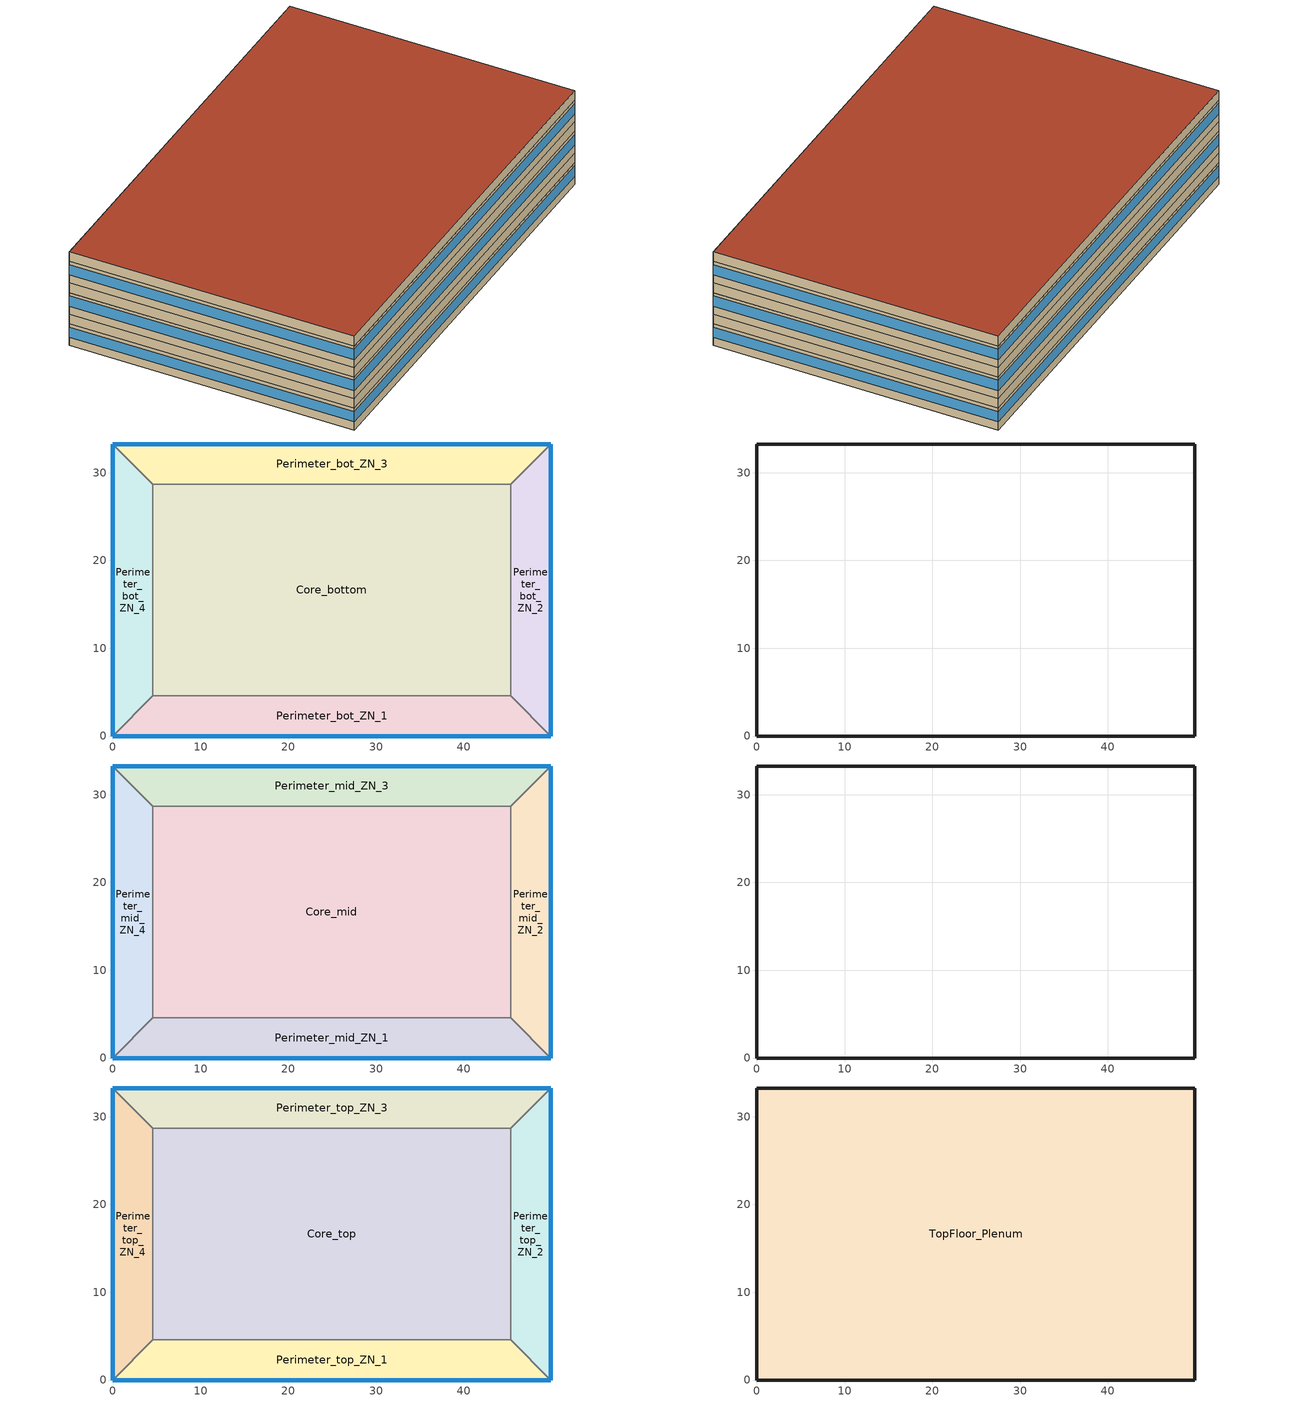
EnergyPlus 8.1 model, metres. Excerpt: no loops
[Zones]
Perimeter_bot_ZN_1
 floor ground (ext_slab_8in): 0,0 4.57,4.57 45.34,4.57 49.91,0 z0
 wall outside (nonres_ext_wall): 0,0 49.91,0 z0:2.74
 wall to Perimeter_bot_ZN_2 (int_wall): 49.91,0 45.34,4.57 z0:2.74
 window (SimpleWindow): 0,0 49.91,0 z1.02:2.33
 ceiling to FirstFloor_Plenum (DropCeiling): 49.91,0 45.34,4.57 4.57,4.57 0,0 z2.74
Perimeter_bot_ZN_2
 floor ground (ext_slab_8in): 49.91,0 45.34,4.57 45.34,28.7 49.91,33.27 z0
 wall outside (nonres_ext_wall): 49.91,0 49.91,33.27 z0:2.74
 wall to Perimeter_bot_ZN_3 (int_wall): 49.91,33.27 45.34,28.7 z0:2.74
 window (SimpleWindow): 49.91,0 49.91,33.27 z1.02:2.33
 ceiling to FirstFloor_Plenum (DropCeiling): 49.91,33.27 45.34,28.7 45.34,4.57 49.91,0 z2.74
Perimeter_bot_ZN_3
 floor ground (ext_slab_8in): 49.91,33.27 45.34,28.7 4.57,28.7 0,33.27 z0
 wall outside (nonres_ext_wall): 49.91,33.27 0,33.27 z0:2.74
 wall to Perimeter_bot_ZN_4 (int_wall): 0,33.27 4.57,28.7 z0:2.74
 window (SimpleWindow): 49.91,33.27 0,33.27 z1.02:2.33
 ceiling to FirstFloor_Plenum (DropCeiling): 0,33.27 4.57,28.7 45.34,28.7 49.91,33.27 z2.74
Perimeter_bot_ZN_4
 floor ground (ext_slab_8in): 0,33.27 4.57,28.7 4.57,4.57 0,0 z0
 wall outside (nonres_ext_wall): 0,33.27 0,0 z0:2.74
 wall to Perimeter_bot_ZN_1 (int_wall): 0,0 4.57,4.57 z0:2.74
 window (SimpleWindow): 0,33.27 0,0 z1.02:2.33
 ceiling to FirstFloor_Plenum (DropCeiling): 0,0 4.57,4.57 4.57,28.7 0,33.27 z2.74
Core_bottom
 floor ground (ext_slab_8in): 45.34,28.7 45.34,4.57 4.57,4.57 4.57,28.7 z0
 wall to Perimeter_bot_ZN_1 (int_wall): 4.57,4.57 45.34,4.57 z0:2.74
 wall to Perimeter_bot_ZN_2 (int_wall): 45.34,4.57 45.34,28.7 z0:2.74
 wall to Perimeter_bot_ZN_3 (int_wall): 45.34,28.7 4.57,28.7 z0:2.74
 wall to Perimeter_bot_ZN_4 (int_wall): 4.57,28.7 4.57,4.57 z0:2.74
 ceiling to FirstFloor_Plenum (DropCeiling): 4.57,28.7 4.57,4.57 45.34,4.57 45.34,28.7 z2.74
FirstFloor_Plenum
 wall outside (nonres_ext_wall): 49.91,33.27 0,33.27 0,0 49.91,0 49.91,33.27 z2.74:3.96
Perimeter_mid_ZN_1
 floor to FirstFloor_Plenum (int_slab_floor): 0,0 4.57,4.57 45.34,4.57 49.91,0 z3.96
 wall outside (nonres_ext_wall): 0,0 49.91,0 z3.96:6.71
 wall to Perimeter_mid_ZN_2 (int_wall): 49.91,0 45.34,4.57 z3.96:6.71
 window (SimpleWindow): 0,0 49.91,0 z4.98:6.29
 ceiling to MidFloor_Plenum (DropCeiling): 49.91,0 45.34,4.57 4.57,4.57 0,0 z6.71
Perimeter_mid_ZN_2
 floor to FirstFloor_Plenum (int_slab_floor): 49.91,0 45.34,4.57 45.34,28.7 49.91,33.27 z3.96
 wall outside (nonres_ext_wall): 49.91,0 49.91,33.27 z3.96:6.71
 wall to Perimeter_mid_ZN_3 (int_wall): 49.91,33.27 45.34,28.7 z3.96:6.71
 window (SimpleWindow): 49.91,0 49.91,33.27 z4.98:6.29
 ceiling to MidFloor_Plenum (DropCeiling): 49.91,33.27 45.34,28.7 45.34,4.57 49.91,0 z6.71
Perimeter_mid_ZN_3
 floor to FirstFloor_Plenum (int_slab_floor): 49.91,33.27 45.34,28.7 4.57,28.7 0,33.27 z3.96
 wall outside (nonres_ext_wall): 49.91,33.27 0,33.27 z3.96:6.71
 wall to Perimeter_mid_ZN_4 (int_wall): 0,33.27 4.57,28.7 z3.96:6.71
 window (SimpleWindow): 49.91,33.27 0,33.27 z4.98:6.29
 ceiling to MidFloor_Plenum (DropCeiling): 0,33.27 4.57,28.7 45.34,28.7 49.91,33.27 z6.71
Perimeter_mid_ZN_4
 floor to FirstFloor_Plenum (int_slab_floor): 0,33.27 4.57,28.7 4.57,4.57 0,0 z3.96
 wall outside (nonres_ext_wall): 0,33.27 0,0 z3.96:6.71
 wall to Perimeter_mid_ZN_1 (int_wall): 0,0 4.57,4.57 z3.96:6.71
 window (SimpleWindow): 0,33.27 0,0 z4.98:6.29
 ceiling to MidFloor_Plenum (DropCeiling): 0,0 4.57,4.57 4.57,28.7 0,33.27 z6.71
Core_mid
 floor to FirstFloor_Plenum (int_slab_floor): 45.34,28.7 45.34,4.57 4.57,4.57 4.57,28.7 z3.96
 wall to Perimeter_mid_ZN_3 (int_wall): 45.34,28.7 4.57,28.7 z3.96:6.71
 wall to Perimeter_mid_ZN_2 (int_wall): 45.34,4.57 45.34,28.7 z3.96:6.71
 wall to Perimeter_mid_ZN_1 (int_wall): 4.57,4.57 45.34,4.57 z3.96:6.71
 wall to Perimeter_mid_ZN_4 (int_wall): 4.57,28.7 4.57,4.57 z3.96:6.71
 ceiling to MidFloor_Plenum (DropCeiling): 4.57,28.7 4.57,4.57 45.34,4.57 45.34,28.7 z6.71
MidFloor_Plenum
 wall outside (nonres_ext_wall): 49.91,33.27 0,33.27 0,0 49.91,0 49.91,33.27 z6.71:7.92
Perimeter_top_ZN_1
 floor to MidFloor_Plenum (int_slab_floor): 0,0 4.57,4.57 45.34,4.57 49.91,0 z7.92
 wall outside (nonres_ext_wall): 0,0 49.91,0 z7.92:10.67
 wall to Perimeter_top_ZN_2 (int_wall): 49.91,0 45.34,4.57 z7.92:10.67
 window (SimpleWindow): 0,0 49.91,0 z8.95:10.25
 ceiling to TopFloor_Plenum (DropCeiling): 0,0 49.91,0 45.34,4.57 4.57,4.57 z10.67
Perimeter_top_ZN_2
 floor to MidFloor_Plenum (int_slab_floor): 49.91,0 45.34,4.57 45.34,28.7 49.91,33.27 z7.92
 wall outside (nonres_ext_wall): 49.91,0 49.91,33.27 z7.92:10.67
 wall to Perimeter_top_ZN_3 (int_wall): 49.91,33.27 45.34,28.7 z7.92:10.67
 window (SimpleWindow): 49.91,0 49.91,33.27 z8.95:10.25
 ceiling to TopFloor_Plenum (DropCeiling): 49.91,0 49.91,33.27 45.34,28.7 45.34,4.57 z10.67
Perimeter_top_ZN_3
 floor to MidFloor_Plenum (int_slab_floor): 49.91,33.27 45.34,28.7 4.57,28.7 0,33.27 z7.92
 wall outside (nonres_ext_wall): 49.91,33.27 0,33.27 z7.92:10.67
 wall to Perimeter_top_ZN_4 (int_wall): 0,33.27 4.57,28.7 z7.92:10.67
 window (SimpleWindow): 49.91,33.27 0,33.27 z8.95:10.25
 ceiling to TopFloor_Plenum (DropCeiling): 49.91,33.27 0,33.27 4.57,28.7 45.34,28.7 z10.67
Perimeter_top_ZN_4
 floor to MidFloor_Plenum (int_slab_floor): 0,33.27 4.57,28.7 4.57,4.57 0,0 z7.92
 wall outside (nonres_ext_wall): 0,33.27 0,0 z7.92:10.67
 wall to Perimeter_top_ZN_1 (int_wall): 0,0 4.57,4.57 z7.92:10.67
 window (SimpleWindow): 0,33.27 0,0 z8.95:10.25
 ceiling to TopFloor_Plenum (DropCeiling): 0,33.27 0,0 4.57,4.57 4.57,28.7 z10.67
Core_top
 floor to MidFloor_Plenum (int_slab_floor): 45.34,28.7 45.34,4.57 4.57,4.57 4.57,28.7 z7.92
 wall to Perimeter_top_ZN_3 (int_wall): 45.34,28.7 4.57,28.7 z7.92:10.67
 wall to Perimeter_top_ZN_2 (int_wall): 45.34,4.57 45.34,28.7 z7.92:10.67
 wall to Perimeter_top_ZN_1 (int_wall): 4.57,4.57 45.34,4.57 z7.92:10.67
 wall to Perimeter_top_ZN_4 (int_wall): 4.57,28.7 4.57,4.57 z7.92:10.67
 ceiling to TopFloor_Plenum (DropCeiling): 45.34,4.57 45.34,28.7 4.57,28.7 4.57,4.57 z10.67
TopFloor_Plenum
 wall outside (nonres_ext_wall): 49.91,33.27 0,33.27 0,0 49.91,0 49.91,33.27 z10.67:11.89
 roof outside (nonres_roof): 49.91,0 49.91,33.27 0,33.27 0,0 z11.89
[Building]
ASHRAE 90.1 Prototype:Medium Office: North Axis {deg}=0; Terrain=City; Loads Convergence Tolerance Value=0.04; Temperature Convergence Tolerance Value {deltaC}=0.2; Solar Distribution=FullInteriorAndExterior; Maximum Number of Warmup Days=25; Minimum Number of Warmup Days=6
[Site:Location]
Site:Location=Phoenix Sky Harbor Intl Ap_AZ_USA Design_Conditions; Latitude {N+ S-}=33.45; Longitude {W- E+}=-111.98; Time Zone Relative to GMT {GMT+/-}=-7; Elevation {m}=337
[SizingPeriod:DesignDay] Day of Month=21; Dry-Bulb Temperature Range Modifier Type=DefaultMultipliers; Humidity Condition Type=Wetbulb; Barometric Pressure {Pa}=97342; Rain {Yes/No}=No; Snow on ground {Yes/No}=No; Daylight Savings Time Indicator=No
Name | Month | Day Type | Maximum Dry-Bulb Temperature {C} | Daily Dry-Bulb Temperature Range {C} | Wetbulb at Maximum Dry-Bulb {C} | Wind Speed {m/s} design conditions vs. traditional 6.71 m/s (15 mph) | Wind Direction {Degrees; N=0, S=180} | Solar Model Indicator | Clearness {0.0 to 1.1} | Wind Speed {m/s} design conditions vs. traditional 3.35 m/s (7mph) | ASHRAE Clear Sky Optical Depth for Beam Irradiance (taub) | ASHRAE Clear Sky Optical Depth for Diffuse Irradiance (taud)
Phoenix Sky Harbor Intl Ap Ann Htg 99.6% Condns DB | 12 | WinterDesignDay | 3.7 | 0 | 3.7 | 1.7 | 100 | ASHRAEClearSky | 0
Phoenix Sky Harbor Intl Ap Ann Clg .4% Condns DB=>MWB | 7 | SummerDesignDay | 43.4 | 12 | 21.1 |  | 260 | ASHRAETau |  | 4.1 | 0.588 | 1.653
[Site:WaterMainsTemperature]
Calculation Method=Correlation; Annual Average Outdoor Air Temperature {C}=23.78; Maximum Difference In Monthly Average Outdoor Air Temperatures {deltaC}=23.9
[Material]
Name | Roughness | Thickness {m} | Conductivity {W/m-K} | Density {kg/m3} | Specific Heat {J/kg-K} | Thermal Absorptance | Solar Absorptance | Visible Absorptance | Absorptance:Thermal | Absorptance:Solar | Absorptance:Visible
Std Wood 6inch | MediumSmooth | 0.15 | 0.12 | 540 | 1210 | 0.9 | 0.7 | 0.7
AC02 Acoustic Ceiling | MediumSmooth | 0.0127 | 0.057 | 288 | 1339 | 0.9 | 0.7 | 0.2
F07 25mm stucco | Smooth | 0.0254 | 0.72 | 1856 | 840 | 0.9 | 0.7 | 0.7
F08 Metal surface | Smooth | 0.0008 | 45.28 | 7824 | 500
F13 Built-up roofing | Rough | 0.0095 | 0.16 | 1120 | 1460 |  |  |  | 0.9 | 0.7
G01 13mm gypsum board | Smooth | 0.0127 | 0.16 | 800 | 1090 |  |  |  | 0.9 | 0.7 | 0.5
G01 16mm gypsum board | MediumSmooth | 0.0159 | 0.16 | 800 | 1090
100mm Normalweight concrete floor | MediumRough | 0.1016 | 2.31 | 2322 | 832
200mm Normalweight concrete floor | MediumRough | 0.2032 | 2.31 | 2322 | 832
[Construction]
SimpleWindow: SimpleWindowLayer
InteriorFurnishings: Std Wood 6inch
DropCeiling: AC02 Acoustic Ceiling
int_wall: G01 13mm gypsum board, G01 13mm gypsum board
ext_slab_8in: 200mm Normalweight concrete floor
int_slab_floor: 100mm Normalweight concrete floor, CP02 CARPET PAD
nonres_roof: F13 Built-up roofing, Nonres_Roof_Insulation, F08 Metal surface
nonres_ext_wall: F07 25mm stucco, G01 16mm gypsum board, Nonres_Exterior_Wall_Insulation, G01 16mm gypsum board
[Material:NoMass]
CP02 CARPET PAD: VeryRough, 0.21648, 0.9, 0.7, 0.8
Nonres_Roof_Insulation: MediumSmooth, 2.59654, 0.9, 0.7, 0.7
Nonres_Exterior_Wall_Insulation: MediumSmooth, 1.03673, 0.9, 0.7, 0.7
[WindowMaterial:SimpleGlazingSystem]
SimpleWindowLayer: U-Factor {W/m2-K}=6.93; Solar Heat Gain Coefficient=0.25; Visible Transmittance=0.25
[WindowMaterial:Blind]
BLIND WITH MEDIUM REFLECTIVITY SLATS: Slat Orientation=Horizontal; Slat Width {m}=0.025; Slat Separation {m}=0.01875; Slat Thickness {m}=0.001; Slat Angle {deg}=45; Slat Conductivity {W/m-K}=0.9; Slat Beam Solar Transmittance=0; Front Side Slat Beam Solar Reflectance=0.5; Back Side Slat Beam Solar Reflectance=0.5; Slat Diffuse Solar Transmittance=0; Front Side Slat Diffuse Solar Reflectance=0.5; Back Side Slat Diffuse Solar Reflectance=0.5; Slat Beam Visible Transmittance=0; Front Side Slat Beam Visible Reflectance=0.5; Back Side Slat Beam Visible Reflectance=0.5; Slat Diffuse Visible Transmittance=0; Front Side Slat Diffuse Visible Reflectance=0.5; Back Side Slat Diffuse Visible Reflectance=0.5; Slat Infrared Hemispherical Transmittance=0; Front Side Slat Infrared Hemispherical Emissivity=0.9; Back Side Slat Infrared Hemispherical Emissivity=0.9; Blind to Glass Distance {m}=0.05; Blind Top Opening Multiplier=0.5; Blind Bottom Opening Multiplier=0.5; Blind Left Side Opening Multiplier=0.5; Blind Right Side Opening Multiplier=0.5
[WindowProperty:ShadingControl]
Interior bind glare control: Shading Type=InteriorBlind; Shading Control Type=OnIfHighGlare; Glare Control Is Active=YES; Shading Device Material=BLIND WITH MEDIUM REFLECTIVITY SLATS
[Zone] Type=1; Multiplier=1; Volume {m3}=autocalculate; Floor Area {m2}=autocalculate
Name | Ceiling Height {m} | Part of Total Floor Area
Core_bottom; Core_mid; Core_top; Perimeter_top_ZN_3; Perimeter_top_ZN_2; Perimeter_top_ZN_1; Perimeter_top_ZN_4; Perimeter_bot_ZN_3; Perimeter_bot_ZN_2; Perimeter_bot_ZN_1; Perimeter_bot_ZN_4; Perimeter_mid_ZN_3; Perimeter_mid_ZN_2; Perimeter_mid_ZN_1; Perimeter_mid_ZN_4 | 2.7432 | YES
TopFloor_Plenum; MidFloor_Plenum; FirstFloor_Plenum | 1.2192 | No
[ZoneList]
Bottom Zones: Core_bottom, Perimeter_bot_ZN_1, Perimeter_bot_ZN_2, Perimeter_bot_ZN_3, Perimeter_bot_ZN_4
Middle Zones: Core_mid, Perimeter_mid_ZN_1, Perimeter_mid_ZN_2, Perimeter_mid_ZN_3, Perimeter_mid_ZN_4
Top Zones: Core_top, Perimeter_top_ZN_1, Perimeter_top_ZN_2, Perimeter_top_ZN_3, Perimeter_top_ZN_4
[InternalMass] Construction=InteriorFurnishings
Name | Zone | Surface Area {m2}
Core_bottom_InternalMass_1 | Core_bottom | 1967.08
Core_mid_InternalMass_1 | Core_mid | 1967.08
Core_top_InternalMass_1 | Core_top | 1967.08
Perimeter_top_ZN_3_InternalMass_1 | Perimeter_top_ZN_3 | 414.675
Perimeter_top_ZN_2_InternalMass_1 | Perimeter_top_ZN_2 | 262.5073
Perimeter_top_ZN_1_InternalMass_1 | Perimeter_top_ZN_1 | 414.6723
Perimeter_top_ZN_4_InternalMass_1 | Perimeter_top_ZN_4 | 262.5056
Perimeter_bot_ZN_3_InternalMass_1 | Perimeter_bot_ZN_3 | 414.675
Perimeter_bot_ZN_2_InternalMass_1 | Perimeter_bot_ZN_2 | 262.5073
Perimeter_bot_ZN_1_InternalMass_1 | Perimeter_bot_ZN_1 | 414.6723
Perimeter_bot_ZN_4_InternalMass_1 | Perimeter_bot_ZN_4 | 262.5056
Perimeter_mid_ZN_3_InternalMass_1 | Perimeter_mid_ZN_3 | 414.675
Perimeter_mid_ZN_2_InternalMass_1 | Perimeter_mid_ZN_2 | 262.5073
Perimeter_mid_ZN_1_InternalMass_1 | Perimeter_mid_ZN_1 | 414.6723
Perimeter_mid_ZN_4_InternalMass_1 | Perimeter_mid_ZN_4 | 262.5056
[GroundHeatTransfer:Control]
GTP Control: Run Basement Preprocessor=No; Run Slab Preprocessor=Yes
[GroundHeatTransfer:Slab:Materials]
NMAT: Number of materials=2; ALBEDO: Surface Albedo: No Snow=0.16; ALBEDO: Surface Albedo: Snow=0.4; EPSLW: Surface Emissivity: No Snow=0.95; EPSLW: Surface Emissivity: Snow=0.95; Z0: Surface Roughness: No Snow {cm}=0.75; Z0: Surface Roughness: Snow {cm}=0.05; HIN: Indoor HConv: Downward Flow {W/m2-K}=6; HIN: Indoor HConv: Upward {W/m2-K}=9
[GroundHeatTransfer:Slab:MatlProps]
RHO: Slab Material density {kg/m3}=2322; RHO: Soil Density {kg/m3}=1200; CP: Slab CP {J/kg-K}=832; CP: Soil CP {J/kg-K}=1200; TCON: Slab k {W/m-K}=2.31; TCON: Soil k {W/m-K}=1
[GroundHeatTransfer:Slab:BoundConds]
EVTR: Is surface evapotranspiration modeled=FALSE; FIXBC: is the lower boundary at a fixed temperature=TRUE; TDEEPin {C}=10; USRHflag: Is the ground surface h specified by the user?=False
[GroundHeatTransfer:Slab:BldgProps]
IYRS: Number of years to iterate=10; Shape: Slab shape=0; HBLDG: Building height {m}=11.9; TIN1: January Indoor Average Temperature Setpoint {C}=21.111; TIN2: February Indoor Average Temperature Setpoint {C}=21.111; TIN3: March Indoor Average Temperature Setpoint {C}=21.111; TIN4: April Indoor Average Temperature Setpoint {C}=21.111; TIN5: May Indoor Average Temperature Setpoint {C}=21.111; TIN6: June Indoor Average Temperature Setpoint {C}=23.889; TIN7: July Indoor Average Temperature Setpoint {C}=23.889; TIN8: August Indoor Average Temperature Setpoint {C}=23.889; TIN9: September Indoor Average Temperature Setpoint {C}=23.889; TIN10: October Indoor Average Temperature Setpoint {C}=21.111; TIN11: November Indoor Average Temperature Setpoint {C}=21.111; TIN12: December Indoor Average Temperature Setpoint {C}=21.111; TINAmp: Daily Indoor sine wave variation amplitude {deltaC}=0; ConvTol: Convergence Tolerance=0.1
[GroundHeatTransfer:Slab:Insulation]
RINS: R value of under slab insulation {m2-K/W}=0; DINS: Width of strip of under slab insulation {m}=0; RVINS: R value of vertical insulation {m2-K/W}=0; ZVINS: Depth of vertical insulation {m}=0.2; IVINS: Flag: Is there vertical insulation=0
[GroundHeatTransfer:Slab:EquivalentSlab]
APRatio: The area to perimeter ratio for this slab {m}=9.98; SLABDEPTH: Thickness of slab on grade {m}=0.2; CLEARANCE: Distance from edge of slab to domain edge {m}=15; ZCLEARANCE: Distance from bottom of slab to domain bottom {m}=15
[People] Number of People Schedule=BLDG_OCC_SCH; Number of People Calculation Method=Area/Person; Zone Floor Area per Person {m2/person}=18.5788; Fraction Radiant=0.3; Sensible Heat Fraction=AUTOCALCULATE; Activity Level Schedule=ACTIVITY_SCH; Enable ASHRAE 55 Comfort Warnings=No; Mean Radiant Temperature Calculation Type=ZoneAveraged; Work Efficiency Schedule=WORK_EFF_SCH; Clothing Insulation Calculation Method=ClothingInsulationSchedule; Clothing Insulation Schedule=CLOTHING_SCH; Air Velocity Schedule=AIR_VELO_SCH; Thermal Comfort Model 1 Type=FANGER
Name | Zone or ZoneList
Core_bottom | Core_bottom
Core_mid | Core_mid
Core_top | Core_top
Perimeter_top_ZN_3 | Perimeter_top_ZN_3
Perimeter_top_ZN_2 | Perimeter_top_ZN_2
Perimeter_top_ZN_1 | Perimeter_top_ZN_1
Perimeter_top_ZN_4 | Perimeter_top_ZN_4
Perimeter_bot_ZN_3 | Perimeter_bot_ZN_3
Perimeter_bot_ZN_2 | Perimeter_bot_ZN_2
Perimeter_bot_ZN_1 | Perimeter_bot_ZN_1
Perimeter_bot_ZN_4 | Perimeter_bot_ZN_4
Perimeter_mid_ZN_3 | Perimeter_mid_ZN_3
Perimeter_mid_ZN_2 | Perimeter_mid_ZN_2
Perimeter_mid_ZN_1 | Perimeter_mid_ZN_1
Perimeter_mid_ZN_4 | Perimeter_mid_ZN_4
[Lights] Schedule=BLDG_LIGHT_SCH; Design Level Calculation Method=Watts/Area; Watts per Zone Floor Area {W/m2}=14.72; Return Air Fraction=0; Fraction Radiant=0.7; Fraction Visible=0.2; Fraction Replaceable=1; Return Air Fraction Calculated from Plenum Temperature=No
Name | Zone or ZoneList | Lighting Level {W}
Core_bottom_Lights | Core_bottom | 0
Core_mid_Lights | Core_mid | 0
Core_top_Lights | Core_top | 0
Perimeter_top_ZN_3_Lights | Perimeter_top_ZN_3 | 0
Perimeter_top_ZN_2_Lights | Perimeter_top_ZN_2 | 0
Perimeter_top_ZN_1_Lights | Perimeter_top_ZN_1 | 0
Perimeter_top_ZN_4_Lights | Perimeter_top_ZN_4
Perimeter_bot_ZN_3_Lights | Perimeter_bot_ZN_3 | 0
Perimeter_bot_ZN_2_Lights | Perimeter_bot_ZN_2 | 0
Perimeter_bot_ZN_1_Lights | Perimeter_bot_ZN_1 | 0
Perimeter_bot_ZN_4_Lights | Perimeter_bot_ZN_4 | 0
Perimeter_mid_ZN_3_Lights | Perimeter_mid_ZN_3 | 0
Perimeter_mid_ZN_2_Lights | Perimeter_mid_ZN_2 | 0
Perimeter_mid_ZN_1_Lights | Perimeter_mid_ZN_1 | 0
Perimeter_mid_ZN_4_Lights | Perimeter_mid_ZN_4 | 0
[ElectricEquipment] Schedule=BLDG_EQUIP_SCH_AEDG; Design Level Calculation Method=Watts/Area; Watts per Zone Floor Area {W/m2}=8.1; Fraction Latent=0; Fraction Radiant=0.5; Fraction Lost=0
Name | Zone or ZoneList
Core_bottom_MiscPlug_Equip | Core_bottom
Core_mid_MiscPlug_Equip | Core_mid
Core_top_MiscPlug_Equip | Core_top
Perimeter_top_ZN_3_MiscPlug_Equip | Perimeter_top_ZN_3
Perimeter_top_ZN_2_MiscPlug_Equip | Perimeter_top_ZN_2
Perimeter_top_ZN_1_MiscPlug_Equip | Perimeter_top_ZN_1
Perimeter_top_ZN_4_MiscPlug_Equip | Perimeter_top_ZN_4
Perimeter_bot_ZN_3_MiscPlug_Equip | Perimeter_bot_ZN_3
Perimeter_bot_ZN_2_MiscPlug_Equip | Perimeter_bot_ZN_2
Perimeter_bot_ZN_1_MiscPlug_Equip | Perimeter_bot_ZN_1
Perimeter_bot_ZN_4_MiscPlug_Equip | Perimeter_bot_ZN_4
Perimeter_mid_ZN_3_MiscPlug_Equip | Perimeter_mid_ZN_3
Perimeter_mid_ZN_2_MiscPlug_Equip | Perimeter_mid_ZN_2
Perimeter_mid_ZN_1_MiscPlug_Equip | Perimeter_mid_ZN_1
Perimeter_mid_ZN_4_MiscPlug_Equip | Perimeter_mid_ZN_4
[Exterior:FuelEquipment] Fuel Use Type=Electricity
Name | Schedule | Design Level {W}
Elevator | BLDG_ELEVATORS | 29824
Elevators_Lights_Fan | ELEV_LIGHT_FAN_SCH_Adv | 212
[Daylighting:Controls] Total Daylighting Reference Points=1; X-Coordinate of Second Reference Point {m}=0; Y-Coordinate of Second Reference Point {m}=0; Z-Coordinate of Second Reference Point {m}=0; Fraction of Zone Controlled by First Reference Point=0.8; Fraction of Zone Controlled by Second Reference Point=0; Illuminance Setpoint at First Reference Point {lux}=300; Illuminance Setpoint at Second Reference Point {lux}=300; Lighting Control Type=1; Maximum Allowable Discomfort Glare Index=22; Minimum Input Power Fraction for Continuous Dimming Control=0.2; Minimum Light Output Fraction for Continuous Dimming Control=0.1; Number of Stepped Control Steps=0; Probability Lighting will be Reset When Needed in Manual Stepped Control=1; Availability Schedule=ALWAYS_ON
Name | X-Coordinate of First Reference Point {m} | Y-Coordinate of First Reference Point {m} | Z-Coordinate of First Reference Point {m} | Glare Calculation Azimuth Angle of View Direction Clockwise from Zone y-Axis {deg}
Perimeter_bot_ZN_3 | 25 | 30.98 | 0.9 | 0
Perimeter_bot_ZN_2 | 47.62 | 16.64 | 0.9 | 90
Perimeter_bot_ZN_1 | 25 | 2.29 | 0.9 | 180
Perimeter_bot_ZN_4 | 2.29 | 16.64 | 0.9 | 270
Perimeter_mid_ZN_3 | 25 | 30.98 | 4.8624 | 0
Perimeter_mid_ZN_2 | 47.62 | 16.64 | 4.8624 | 90
Perimeter_mid_ZN_1 | 25 | 2.29 | 4.8624 | 180
Perimeter_mid_ZN_4 | 2.29 | 16.64 | 4.8624 | 270
Perimeter_top_ZN_3 | 25 | 30.98 | 8.8248 | 0
Perimeter_top_ZN_2 | 47.62 | 16.64 | 8.8248 | 90
Perimeter_top_ZN_1 | 25 | 2.29 | 8.8248 | 180
Perimeter_top_ZN_4 | 2.29 | 16.64 | 8.8248 | 270
[ZoneInfiltration:DesignFlowRate] Schedule=INFIL_SCH_PNNL; Design Flow Rate Calculation Method=Flow/ExteriorArea; Design Flow Rate {m3/s}=0; Constant Term Coefficient=0; Temperature Term Coefficient=0; Velocity Term Coefficient=0.224; Velocity Squared Term Coefficient=0
Name | Zone or ZoneList | Flow per Exterior Surface Area {m3/s-m2}
Perimeter_top_ZN_3_Infiltration | Perimeter_top_ZN_3 | 0.00102413
Perimeter_top_ZN_2_Infiltration | Perimeter_top_ZN_2 | 0.00102413
Perimeter_top_ZN_1_Infiltration | Perimeter_top_ZN_1 | 0.00102413
Perimeter_top_ZN_4_Infiltration | Perimeter_top_ZN_4 | 0.00102413
Perimeter_bot_ZN_3_Infiltration | Perimeter_bot_ZN_3 | 0.00102413
Perimeter_bot_ZN_2_Infiltration | Perimeter_bot_ZN_2 | 0.00102413
Perimeter_bot_ZN_1_Infiltration | Perimeter_bot_ZN_1 | 0.00102413
Perimeter_bot_ZN_4_Infiltration | Perimeter_bot_ZN_4 | 0.00102413
Perimeter_mid_ZN_3_Infiltration | Perimeter_mid_ZN_3 | 0.00102413
Perimeter_mid_ZN_2_Infiltration | Perimeter_mid_ZN_2 | 0.00102413
Perimeter_mid_ZN_1_Infiltration | Perimeter_mid_ZN_1 | 0.00102413
Perimeter_mid_ZN_4_Infiltration | Perimeter_mid_ZN_4 | 0.00102413
FirstFloor_Plenum_Infiltration | FirstFloor_Plenum | 0.00102413
MidFloor_Plenum_Infiltration | MidFloor_Plenum | 0.00102413
TopFloor_Plenum_Infiltration | TopFloor_Plenum | 0.0001114
[Exterior:Lights] Control Option=AstronomicalClock
Name | Schedule | Design Level {W}
ParkingLot_Lights | ParkingLightsSch | 13122
OtherExterior_Lights | ALWAYS_ON | 7560
[AirLoopHVAC:ReturnPlenum]
Name | Zone
FirstFloor_Return_Plenum | FirstFloor_Plenum
MidFloor_Return_Plenum | MidFloor_Plenum
TopFloor_Return_Plenum | TopFloor_Plenum
[AvailabilityManager:OptimumStart] Applicability Schedule=Optimal Start Availability Schedule; Control Type=MaximumofZoneList; Maximum Value for Optimum Start Time {hr}=3; Control Algorithm=AdaptiveASHRAE; Constant Temperature Gradient during Cooling {deltaC/hr}=2; Constant Temperature Gradient during Heating {deltaC/hr}=3; Initial Temperature Gradient during Cooling {deltaC/hr}=2; Initial Temperature Gradient during Heating {deltaC/hr}=3; Number of Previous Days {days}=2
Name | Fan Schedule | Zone List
Bottom Optimal Start | HVACOperationSchd 1 | Bottom Zones
Middle Optimal Start | HVACOperationSchd 2 | Middle Zones
Top Optimal Start | HVACOperationSchd 3 | Top Zones
[EnergyManagementSystem:Actuator]
MinOA: MinOAFracSch_Base; Schedule:Compact; Schedule Value
HSet: HTGSETP_SCH; Schedule:Compact; Schedule Value
CSet: CLGSETP_SCH; Schedule:Compact; Schedule Value
HVAC_OP: HVACOperationSchd; Schedule:Compact; Schedule Value
Infil: INFIL_SCH_PNNL; Schedule:Compact; Schedule Value
NP_A: Night Purge Availability; Schedule:Compact; Schedule Value
NC_A: Night Cycle Availability; Schedule:Compact; Schedule Value
SAT: VAV-Supply-Air-Temp-Sch; Schedule:Compact; Schedule Value
[EnergyManagementSystem:ProgramCallingManager]
Optimal_Stop_Control: AfterPredictorBeforeHVACManagers; Optimal_Stop
SP_Reset_Manager: InsideHVACSystemIterationLoop; SP_Reset
Night_Purge_Manager: BeginTimestepBeforePredictor; Night_Purge_Availability
SET_RESET_Manager: AfterPredictorAfterHVACManagers; SAT_RESET
DR_Post_Process_Manager: EndOfSystemTimestepAfterHVACReporting; DR_Post_Process
[EnergyManagementSystem:Program]
Optimal_Stop: SET SaturdayHVACEnd=18-DaylightSavings; SET WeekdayHVACEnd=22-DaylightSavings; SET MinimumEarlyStop=1; SET HSetpOcc=21.7; SET HSetback=18.3; SET CSetpOcc=22.8; SET CSetback=26.7; IF DayOfWeek==7; SET MinimumStop=SaturdayHVACEnd-MinimumEarlyStop; ENDIF; IF DayOfWeek<7 && DayOfWeek>1 && Holiday==0; SET MinimumStop=WeekdayHVACEnd-MinimumEarlyStop; ENDIF; SET HVAC_OP=NULL; SET HSet=NULL; SET CSet=Null; SET MinOA=Null; SET Infil=Null; IF  CurrentTime>=MinimumStop && DayOfWeek>1 && Holiday==0; IF  OAT<=2 || OAT>28; SET HourPlus=MinimumEarlyStop; ELSEIF OAT<=12; SET HourPlus= MinimumEarlyStop*(12-OAT)/10; ELSEIF OAT<=18; SET HourPlus=0; ELSE; SET HourPlus = MinimumEarlyStop*(OAT-18)/10; ENDIF; IF CurrentTime<=MinimumStop+HourPlus; SET HVAC_OP=1; SET HSet=HSetpOcc; SET CSet=CSetpOcc; SET Infil=0.25; SET MinOA=0.15; ELSE; SET HVAC_OP=0; SET HSet=HSetback; SET CSet=CSetback; SET Infil=1; SET MinOA=0.1; ENDIF; ENDIF
SP_Reset: SET FPRMax1=1120.5; SET FPRMax2=1120.5; SET FPRMax3=1120.5; SET VAV1Max= @Max VAV1_1 VAV1_2; SET VAV1Max= @Max VAV1Max VAV1_3; SET VAV1Max= @Max VAV1Max VAV1_4; SET VAV1Max= @Max VAV1Max VAV1_5; SET VAV2Max= @Max VAV2_1 VAV2_2; SET VAV2Max= @Max VAV2Max VAV2_3; SET VAV2Max= @Max VAV2Max VAV2_4; SET VAV2Max= @Max VAV2Max VAV2_5; SET VAV3Max= @Max VAV3_1 VAV3_2; SET VAV3Max= @Max VAV3Max VAV3_3; SET VAV3Max= @Max VAV3Max VAV3_4; SET VAV3Max= @Max VAV3Max VAV3_5; SET FPR_1= FPRMax1*VAV1Max/0.95; SET FPR_1 = @Max FPR_1 FPRMax1*0.5; SET FPR_1 = @Min FPR_1 FPRMax1; SET FPR_2= FPRMax2*VAV2Max/0.95; SET FPR_2 = @Max FPR_2 FPRMax2*0.5; SET FPR_2 = @Min FPR_2 FPRMax2; SET FPR_3= FPRMax3*VAV3Max/0.95; SET FPR_3 = @Max FPR_3 FPRMax3*0.5; SET FPR_3 = @Min FPR_3 FPRMax3
Night_Purge_Availability: SET OATPrev2Days = @TrendAverage OAT_Trend 288; IF OATPrev2Days >15.6 && Hour>=4 && Hour<5 && OAT<18.3 && Holiday==0 && DayofWeek>1; SET NP_A =1; SET NC_A=0; Set MinOA=1; SET FPR1=560; SET FPR2=560; SET FPR3=560; ELSE; SET NP_A=0; SET NC_A=1; SET MinOA=Null; SET FPR1=Null; SET FPR2=Null; SET FPR3=Null; ENDIF
SAT_RESET: If T_amb >23.89; SET SAT=12.8; Elseif T_amb>7.22; SET SAT =12.78+(2.78*(23.89-T_amb)/(23.89-7.22)); Else; SET SAT=15.56; ENDIF
DR_Post_Process: SET DR_Demand = 0; SET DR_Pre_Demand=0; SET DR_Post_Demand=0; IF CPP_Event_Sensor==1; SET DR_Demand = Demand * 12 / 3600; ENDIF; IF CPP_Event_Sensor>0; SET DR_FullDay = Demand * 12 /3600; ENDIF
[EnergyManagementSystem:OutputVariable] Update Frequency=SystemTimestep
Name | EMS Variable | Type of Data in Variable | EMS Program or Subroutine
HVAC_OP | HVAC_OP | Averaged | Optimal_Stop
HSet | HSet | Averaged | Optimal_Stop
CSet | CSet | Averaged | Optimal_Stop
MinimumStop | MinimumStop | Averaged | Optimal_Stop
HourPlus | HourPlus | Averaged | Optimal_Stop
OAT | OAT | Averaged | Optimal_Stop
PACU_VAV_bot Fan Maximum Damper Position | VAV1Max | Averaged | SP_Reset
PACU_VAV_mid Fan Maximum Damper Position | VAV2Max | Averaged | SP_Reset
PACU_VAV_top Fan Maximum Damper Position | VAV3Max | Averaged | SP_Reset
OAT Previous 2 Days | OATPrev2Days | Averaged | Night_Purge_Availability
OAT | OAT | Averaged | Night_Purge_Availability
SAT Setpoint | SAT | AVERAGED
DR_Demand | DR_Demand | Averaged | DR_Post_Process
DR_FullDay | DR_FullDay | Averaged | DR_Post_Process
[EnergyManagementSystem:Sensor]
Name | Output:Variable or Output:Meter Index Key | Output:Variable or Output:Meter
OAT | * | Site Outdoor Air DryBulb Temperature
T_amb | * | Site Outdoor Air Drybulb Temperature
CPP_Event_Sensor | DR_Event | Schedule Value
Demand | * | Electricity:Facility
[EnergyManagementSystem:GlobalVariable]
ChillerPrev2Days
[EnergyManagementSystem:TrendVariable]
OAT_Trend: EMS Variable=OAT; Number of Timesteps to be Logged=288
[AvailabilityManager:NightCycle] Applicability Schedule=Night Cycle Availability; Control Type=CycleOnAny; Thermostat Tolerance {deltaC}=1; Cycling Run Time {s}=1800
Name | Fan Schedule
PACU_VAV_bot Availability Manager | HVACOperationSchd 1
PACU_VAV_mid Availability Manager | HVACOperationSchd 2
PACU_VAV_top Availability Manager | HVACOperationSchd 3
[Schedule:Compact]
ALWAYS_ON: Through: 12/31, For: AllDays, Until: 24:00, 1
HVACOperationSchd 1; HVACOperationSchd 2; HVACOperationSchd 3: Through: 12/31, For: Weekdays SummerDesignDay WinterDesignDay, Until: 08:00, 0, Until: 22:00, 1, Until: 24:00, 0, For: Saturday, Until: 08:00, 0, Until: 18:00, 1, Until: 24:00, 0, For: Sunday Holidays AllOtherDays, Until: 24:00, 0
Optimal Start Availability Schedule: Through: 12/31, For: Weekdays SummerDesignDay WinterDesignDay, Until: 05:00, 0, Until: 08:00, 1, Until: 24:00, 0, For: Saturday, Until: 05:00, 0, Until: 08:00, 1, Until: 24:00, 0, For: Sunday Holidays AllOtherDays, Until: 24:00, 0
Night Cycle Availability: Through: 12/31, For: Weekdays SummerDesignDay WinterDesignDay, Until: 04:00, 1, Until: 8:00, 0, Until: 24:00, 1, For: Saturday, Until: 04:00, 1, Until: 8:00, 0, Until: 24:00, 1, For: Sunday Holidays AllOtherDays, Until: 07:00, 1, Until: 18:00, 1, Until: 24:00, 1
HVACOperationSchd: Through: 12/31, For: Weekdays SummerDesignDay WinterDesignDay, Until: 05:00, 0, Until: 22:00, 1, Until: 24:00, 0, For: Saturday, Until: 05:00, 0, Until: 18:00, 1, Until: 24:00, 0, For: Sunday Holidays AllOtherDays, Until: 24:00, 0
BLDG_LIGHT_SCH: Through: 12/31, For: Weekdays, Until: 05:00, 0.15, Until: 07:00, 0.15, Until: 08:00, 0.3, Until: 17:00, 0.75, Until: 18:00, 0.5, Until: 20:00, 0.3, Until: 22:00, 0.2, Until: 23:00, 0.15, Until: 24:00, 0.15, For: SummerDesignDay, Until: 24:00, 1, For: Saturday, Until: 06:00, 0.15, Until: 08:00, 0.15, Until: 12:00, 0.3, Until: 17:00, 0.15, Until: 24:00, 0.15, For: WinterDesignDay, Until: 24:00, 0, For: Sunday Holidays AllOtherDays, Until: 24:00, 0.15
BLDG_EQUIP_SCH_AEDG: Through: 12/31, For: Weekdays, Until: 08:00, 0.3, Until: 12:00, 0.85, Until: 13:00, 0.75, Until: 17:00, 0.85, Until: 18:00, 0.45, Until: 24:00, 0.3, For: SummerDesignDay, Until: 24:00, 1, For: Saturday, Until: 06:00, 0.2, Until: 08:00, 0.3, Until: 12:00, 0.35, Until: 17:00, 0.25, Until: 24:00, 0.2, For: WinterDesignDay, Until: 24:00, 0, For: Sunday Holidays AllOtherDays, Until: 24:00, 0.2
BLDG_OCC_SCH: Through: 12/31, For: Weekdays, Until: 06:00, 0, Until: 07:00, 0.1, Until: 08:00, 0.2, Until: 12:00, 0.95, Until: 13:00, 0.5, Until: 17:00, 0.95, Until: 18:00, 0.3, Until: 22:00, 0.1, Until: 24:00, 0.05, For: SummerDesignDay, Until: 06:00, 0, Until: 22:00, 1, Until: 24:00, 0.05, For: Saturday, Until: 06:00, 0, Until: 08:00, 0.1, Until: 12:00, 0.3, Until: 17:00, 0.1, Until: 19:00, 0.05, Until: 24:00, 0, For: WinterDesignDay, Until: 24:00, 0, For: Sunday Holidays AllOtherDays, Until: 06:00, 0, Until: 18:00, 0.05, Until: 24:00, 0
BLDG_ELEVATORS: Through: 12/31, For: Weekdays SummerDesignDay, Until: 07:00, 0, Until: 08:00, 0.35, Until: 09:00, 0.69, Until: 10:00, 0.43, Until: 11:00, 0.37, Until: 12:00, 0.43, Until: 13:00, 0.58, Until: 14:00, 0.48, Until: 15:00, 0.37, Until: 16:00, 0.37, Until: 17:00, 0.46, Until: 18:00, 0.62, Until: 19:00, 0.12, Until: 20:00, 0.04, Until: 21:00, 0.04, Until: 24:00, 0, For: Saturday WinterDesignDay, Until: 07:00, 0, Until: 08:00, 0.16, Until: 09:00, 0.14, Until: 10:00, 0.21, Until: 11:00, 0.18, Until: 12:00, 0.25, Until: 13:00, 0.21, Until: 14:00, 0.13, Until: 15:00, 0.08, Until: 16:00, 0.04, Until: 17:00, 0.05, Until: 18:00, 0.06, Until: 24:00, 0, For: Sunday Holidays AllOtherDays, Until: 24:00, 0
ELEV_LIGHT_FAN_SCH_Adv: Through: 12/31, For: Weekdays, Until: 07:00, 0, Until: 08:00, 0.35, Until: 09:00, 0.69, Until: 10:00, 0.43, Until: 11:00, 0.37, Until: 12:00, 0.43, Until: 13:00, 0.58, Until: 14:00, 0.48, Until: 15:00, 0.37, Until: 16:00, 0.37, Until: 17:00, 0.46, Until: 18:00, 0.62, Until: 19:00, 0.2, Until: 20:00, 0.12, Until: 21:00, 0.04, Until: 22:00, 0.04, Until: 23:00, 0, Until: 24:00, 0, For: Saturday, Until: 07:00, 0, Until: 08:00, 0.16, Until: 09:00, 0.14, Until: 10:00, 0.21, Until: 11:00, 0.18, Until: 12:00, 0.25, Until: 13:00, 0.21, Until: 14:00, 0.13, Until: 15:00, 0.08, Until: 16:00, 0.04, Until: 17:00, 0.05, Until: 18:00, 0.06, Until: 24:00, 0, For: Sunday Holidays AllOtherDays, Until: 24:00, 0
ACTIVITY_SCH: Through: 12/31, For: AllDays, Until: 24:00, 120
WORK_EFF_SCH: Through: 12/31, For: AllDays, Until: 24:00, 0
AIR_VELO_SCH: Through: 12/31, For: AllDays, Until: 24:00, 0.2
CLOTHING_SCH: Through: 04/30, For: AllDays, Until: 24:00, 1, Through: 09/30, For: AllDays, Until: 24:00, 0.5, Through: 12/31, For: AllDays, Until: 24:00, 1
HTGSETP_SCH: Through: 12/31, For: Weekdays, Until: 05:00, 15.6, Until: 06:00, 19.3, Until: 07:00, 20.3, Until: 22:00, 20.6, Until: 24:00, 15.6, For: SummerDesignDay, Until: 24:00, 18.3, For: WinterDesignDay, Until: 05:00, 18.3, Until: 06:00, 19.3, Until: 07:00, 20.3, Until: 22:00, 21.7, Until: 24:00, 18.3, For: Saturday, Until: 05:00, 15.6, Until: 06:00, 19.3, Until:  07:00, 20.3, Until: 18:00, 20.6, Until: 24:00, 15.6, For: Sunday Holidays AllOtherDays, Until: 24:00, 15.6
CLGSETP_SCH: Through: 12/31, For: Weekdays, Until: 05:00, 26.7, Until: 06:00, 25.2, Until: 07:00, 23.9, Until: 22:00, 23.9, Until: 24:00, 26.7, For: Saturday, Until: 05:00, 26.7, Until: 06:00, 25.2, Until: 07:00, 23.9, Until: 18:00, 23.9, Until: 24:00, 26.7, For: SummerDesignDay, Until: 05:00, 26.7, Until: 06:00, 25.2, Until: 07:00, 23.9, Until: 22:00, 22.8, Until: 24:00, 26.7, For: WinterDesignDay, Until: 24:00, 26.7, For: Sunday Holidays AllOtherDays, Until: 24:00, 26.7
MinOAFracSch_Base: Through: 12/31, For: Weekdays, Until: 07:00, 0.1, Until: 22:00, 0.3, Until: 24:00, 0.1, For: Saturday, Until: 07:00, 0.1, Until: 18:00, 0.3, Until: 24:00, 0.1, For: SummerDesignDay WinterDesignDay, Until: 05:00, 0.1, Until: 22:00, 0.3, Until: 24:00, 0.1, For: Sunday Holidays AllOtherDays, Until: 05:00, 0.1, Until: 18:00, 0.1, Until: 24:00, 0.1
VAV-Supply-Air-Temp-Sch: Through: 12/31, For: AllDays, Until: 24:00, 12.8
INFIL_SCH_PNNL: Through: 12/31, For: Weekdays, Until: 05:00, 1, Until: 22:00, 0.25, Until: 24:00, 1, For: Saturday, Until: 05:00, 1, Until: 18:00, 0.25, Until: 24:00, 1, For: WinterDesignDay SummerDesignDay, Until 24:00, 1, For: Sunday Holidays AllOtherDays, Until: 24:00, 1
Night Purge Availability: Through: 12/31, For: Weekdays SummerDesignDay WinterDesignDay, Until: 04:00, 0, Until: 5:00, 1, Until: 24:00, 0, For: Saturday, Until: 04:00, 0, Until: 5:00, 1, Until: 24:00, 0, For: Sunday Holidays AllOtherDays, Until: 07:00, 0, Until: 18:00, 0, Until: 24:00, 0
ParkingLightsSch: Through: 12/31, For: Weekdays, Until: 5:00, 0.25, Until: 19:00, 1, Until: 24:00, 0.25, For: SummerDesignDay, Until: 24:00, 1, For: Saturday, Until: 05:00, 0.25, Until: 19:00, 1, Until: 24:00, 0.25, For: WinterDesignDay, Until: 24:00, 1, For: Sunday Holidays AllOtherDays, Until: 24:00, 0.25
[Schedule:File]
DR_Event: File=/phome/comstd/CtrlBenefit/simulation/DR_ScheduleFiles/PhoenixDR.csv; Column Number=1; Rows to Skip at Top=0; Number of Hours of Data=8760; Column Separator=Comma; Interpolate to Timestep=No; Minutes per Item=60
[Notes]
WeatherFile:  USA_AZ_Phoenix-Sky.Harbor.Intl.AP.722780_TMY3.epw
IDF File:     /phome/comstd/CtrlBenefit/simulation/OfficeMedium/sim_package/input.nobackup/PkgB3_OfficeMedium_YesCapYesBAS_Phoenix.idf
Run Case:     PkgB3_OfficeMedium_YesCapYesBAS_Phoenix
GPARM parameters as input:
Case = PkgB3_OfficeMedium_YesCapYesBAS_Phoenix
Wfile_TMY3 = USA_AZ_Phoenix-Sky.Harbor.Intl.AP.722780_TMY3.epw
EEM01_Retune_MECH_SENS = base
EEM02_Retune_MECH_REFRG = 30pct
EEM04_Retune_Mech_HVAC = base
EEM05_Retune_MECH_SATReset = OAT
EEM06_Retune_Mech_ECON = base
EEM07_Retune_MECH_ExtFanShut = advn
EEM08_Retune_MECH_StaticPReset = ResetVAV
EEM09_Retune_Mech_DAMP = advn
EEM16_Retune_MECH_MDP = advn
EEM17_Retune_Mech_DBAN = advn
EEM18_AdvCtrl_MECH_DCV = advn
EEM19_AdCtrl_LTG_OCCS = advn
EEM20_AdvCtrl_MECH_DLgtCtrl = advn
EEM21_AdvCtrl_LTG_EXT = advn
EEM22_AdCtrl_PLUG_PlugCtrl = advn
EEM23_AdvCtrl_MECH_nightPurge = advn
EEM25_AdvCtrl_MECH_ELEV = advn
EEM33_PoCtrl_Mech_OPTM = optimalStartStop
EEM34_GridDR_MECH_Set = base
EEM35_GridDR_MECH_precool = base
EEM36_GridDR_MECH_DutyCyc = base
EEM37_GridDR_LTG_Clean = base
EEM41_Retrofit_MECH_LTG = base
EEM42_Retrofit_LTG_EXT = base
EEM43_Retrofit_MECH_FAN = base
EEM46_Retrofit_MECH_COP = base
EEM47_Retrofit_MECH_EVAP = base
EEM49_Retrofit_MECH_SWH = base
EEM51_Retrofit_ENV_Window = base
EEM52_Retrofit_ENV_Wall = base
EEM53_Retrofit_ENV_Roof = base
general CZ related variables
Site:Location and design-day objects created by:
/tools/bin/ddy2idf /phome/weather/EnergyPlus/tmy3.new/all/USA_AZ_Phoenix-Sky.Harbor.Intl.AP.722780_TMY3.ddy
